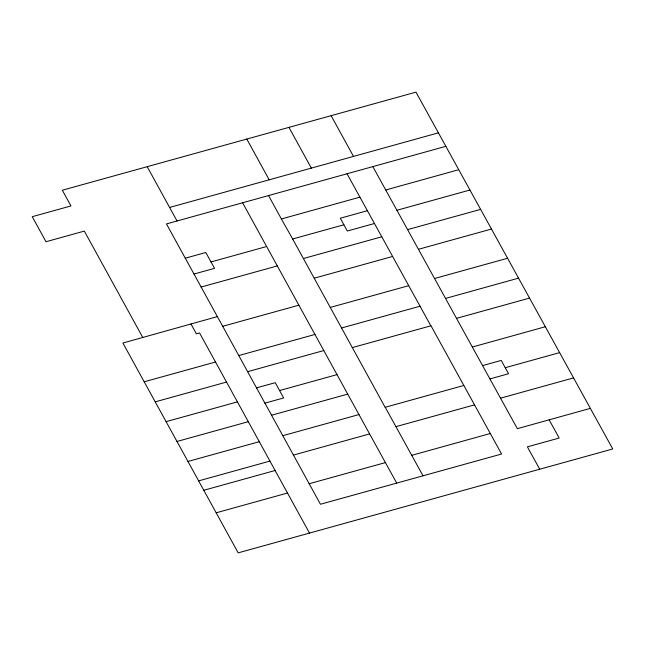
<?xml version="1.0" encoding="UTF-8"?>
<svg xmlns="http://www.w3.org/2000/svg" width="645" height="645" viewBox="0 0 645 645"><rect width="100%" height="100%" fill="white"/><g stroke="black" fill="none" stroke-linecap="round" stroke-linejoin="round"><path stroke-width="0.97" d="M352.331 347.599L430.989 325.773L501.584 454.016L320.468 504.253L166.458 223.928L445.848 146.326M142.787 337.504L84.334 231.103L46.005 241.73L32.25 216.688L70.958 205.948L62.323 190.227L415.969 92.138L612.75 448.968L238.182 552.862L122.897 343.019L217.325 316.622M169.611 207.448L438.415 132.846M268.514 195.516L281.397 218.969L359.934 197.144M385.734 189.993L458.74 169.7M445.534 298.433L518.54 278.14M472.334 347.034L545.347 326.741M482.581 365.602L501.229 360.418L508.55 373.745L489.918 378.913M293.362 455.112L369.601 433.924L396.723 483.105M500.544 398.183L573.558 377.897M411.744 455.338L490.281 433.513M590.36 408.374L517.355 428.667L372.826 166.579M185.268 258.202L205.828 252.501L214.527 268.344L193.96 274.044M367.408 210.705L340.286 218.228L347.324 231.031L374.463 223.501M281.397 218.969L292.661 238.989L343.89 224.783M396.917 210.27L469.947 190.017M211.012 261.943L266.643 246.511M303.4 258.532L381.792 236.788L430.844 325.814M407.559 229.636L480.622 209.375M201.103 287.057L277.302 265.917M314.212 278.213L392.636 256.452M418.436 249.301L491.466 229.04M222.646 326.314L298.877 305.182M330.264 307.431L408.745 285.662M434.545 278.511L507.575 258.25M144.198 381.792L215.519 362.014M238.706 355.589L314.954 334.449M341.552 327.983L420.072 306.206M247.551 371.697L323.798 350.549M155.219 401.851L226.54 382.066M456.523 318.348L529.545 298.095M256.436 387.895L275.254 382.678L283.647 397.949L264.829 403.165M166.096 421.661L237.416 401.875M279.583 390.556L337.021 374.624M176.98 441.47L248.301 421.685M271.472 415.259L347.728 394.111M505.237 367.714L559.618 352.63M187.969 461.465L259.29 441.688M282.712 435.714L358.967 414.566M463.795 385.484L385.13 407.301L292.661 238.989M198.628 480.872L269.949 461.086M395.933 426.659L474.486 404.875M203.796 490.281L275.117 470.495M309.157 483.75L385.412 462.594M216.18 512.807L287.493 493.03M539.72 469.229L527.384 446.856L559.167 438.044L549.153 419.831M347.018 173.739L381.792 236.788M385.242 407.277L423.031 475.8M331.119 115.673L353.516 156.437M288.96 127.363L311.358 168.135M246.801 139.054L269.199 179.826M242.625 202.804L369.601 433.924M147.213 166.684L177.044 220.993M309.503 533.084L199.555 332.957L196.403 333.836L190.96 323.935"/></g></svg>
